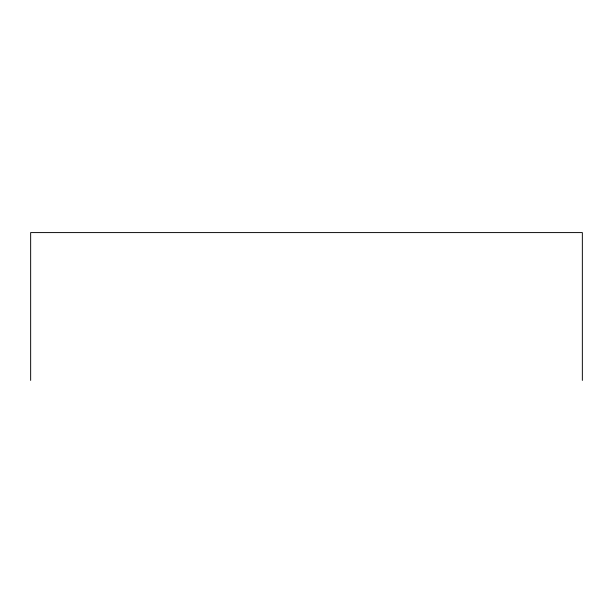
<?xml version="1.0" encoding="UTF-8"?>
<svg xmlns="http://www.w3.org/2000/svg" width="613" height="613" viewBox="0 0 613 613"><rect width="100%" height="100%" fill="white"/><g stroke="black" fill="none" stroke-linecap="round" stroke-linejoin="round"><path stroke-width="0.92" d="M582.35 380.412L582.35 232.588L30.65 232.588L30.65 380.412"/></g></svg>
